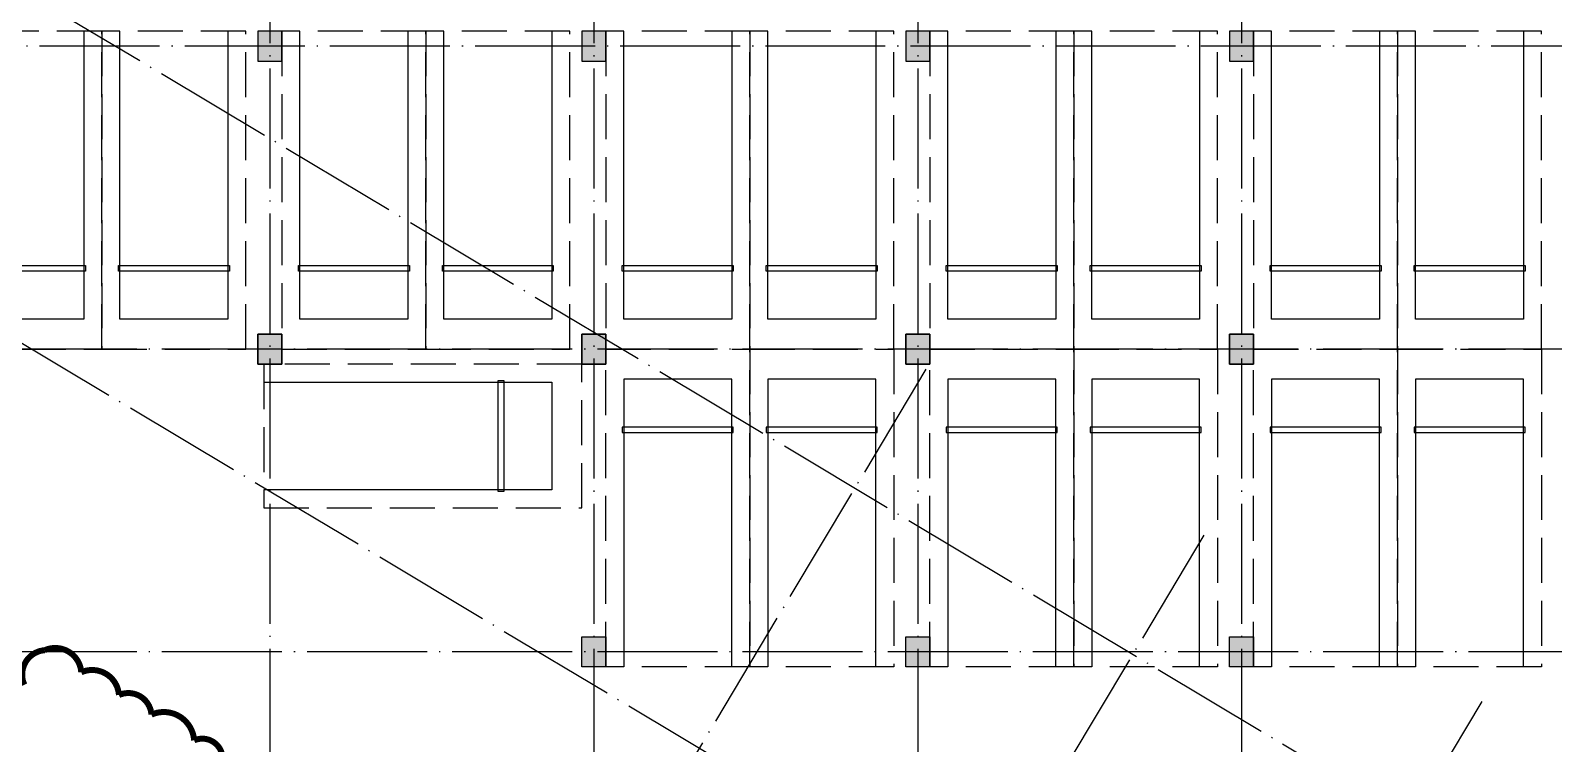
# Model space of a CAD drawing. Header units: millimetres. Extents: x 1337745 to 1642153, y -192803 to 266425.
# Drawn here: x 1402256 to 1427647, y 132471 to 144361 of the extents above; entities that cross this region are included whole.
import ezdxf

# ---------------------------------------------------------------- set-up
doc = ezdxf.new("R2010")
doc.units = ezdxf.units.MM
doc.header["$LTSCALE"] = 1000
doc.header["$MEASUREMENT"] = 0
doc.linetypes.add('__附着_A09-停车位、行车流线模块_TEN24RUY_设计区$0$DASH', pattern=[0.35, 0.25, -0.1])
doc.linetypes.add('DOTE', pattern=[2.42, 2, -0.2, 0.02, -0.2])
for name, color, linetype in [('__附着_A09-停车位、行车流线模块_TEN24RUY_设计区$0$STD-PARK', 103, '__附着_A09-停车位、行车流线模块_TEN24RUY_设计区$0$DASH'), ('COLUMN', 2, 'Continuous'), ('DOTE', 16, 'DOTE'), ('PUB_HATCH', 8, 'Continuous')]:
    doc.layers.add(name, color=color, linetype=linetype)

# ---------------------------------------------------------------- blocks, each defined once
blk = doc.blocks.new('__附着_A09-停车位、行车流线模块_TEN24RUY_设计区$0$停车位1')
at = {"layer": '__附着_A09-停车位、行车流线模块_TEN24RUY_设计区$0$STD-PARK', "linetype": '__附着_A09-停车位、行车流线模块_TEN24RUY_设计区$0$DASH', "ltscale": 3}
for p, q in [((-168810, -21850), (-171210, -21850)), ((-171210, -21850), (-171210, -27150)), ((-168810, -27150), (-168810, -21850)), ((-171210, -27150), (-168810, -27150))]:
    blk.add_line(p, q, dxfattribs=at)
at = {"layer": 'Defpoints', "color": 9, "linetype": 'ByBlock', "ltscale": 1200}
for p, q in [((-170910, -26650), (-170910, -21850)), ((-169110, -21850), (-169110, -26650)), ((-170935, -25850), (-170935, -25758)), ((-170935, -25758), (-169085, -25758)), ((-169085, -25850), (-170935, -25850)), ((-169085, -25758), (-169085, -25850)), ((-169110, -26650), (-170910, -26650))]:
    blk.add_line(p, q, dxfattribs=at)
blk = doc.blocks.new('_FZH')
blk.add_lwpolyline([(-0.5, -0.5), (0.5, -0.5), (0.5, 0.5), (-0.5, 0.5)], close=True)
at = {"layer": 'PUB_HATCH'}
blk.add_solid([(-0.5, -0.5), (0.5, -0.5), (-0.5, 0.5), (0.5, 0.5)], dxfattribs=at)

msp = doc.modelspace()

# ---------------------------------------------------------------- linework, layer by layer
at = {"layer": '__附着_A09-停车位、行车流线模块_TEN24RUY_设计区$0$STD-PARK', "color": 1, "const_width": 100}
msp.add_lwpolyline([(1405457.6, 132237.7, 0.5205671), (1404984.4, 132523.3, 0.5205671), (1404272.5, 132953, 0.5205671), (1403731.1, 133279.8, 0.5205671), (1403102.8, 133659.1, 0.5205671), (1402492.5, 134027.5, 0.5205671), (1402154.7, 133450.6, 0.5205671)], format="xyb", dxfattribs=at)
at = {"layer": 'DOTE'}
for p, q in [((1406247.5, 199388.6, 0), (1406247.5, 86979.4, 0)), ((1411647.5, 199388.6, 0), (1411647.5, 86979.4, 0)), ((1417047.5, 199388.6, 0), (1417047.5, 86979.4, 0)), ((1422447.5, 199388.6, 0), (1422447.5, 86979.4, 0)), ((1387824.2, 153580, 0), (1456120.9, 112734.4, 0)), ((1385232.1, 149245.9, 0), (1453528.9, 108400.3, 0)), ((1481847.5, 144098.6), (1369802.6, 144098.6)), ((1454847.5, 139048.6), (1369802.6, 139048.6)), ((1417184.5, 138715, 0), (1399561.6, 109248.2, 0)), ((1421818.9, 135943.4, 0), (1404196, 106476.6, 0)), ((1454847.5, 133998.6), (1369802.6, 133998.6)), ((1426453.3, 133171.7, 0), (1408830.4, 103704.9, 0))]:
    msp.add_line(p, q, dxfattribs=at)

# ---------------------------------------------------------------- block references
at = {"layer": '__附着_A09-停车位、行车流线模块_TEN24RUY_设计区$0$STD-PARK', "linetype": 'ByBlock'}
for p, rotation in [((1572257.6, 166198.6, 0), 5.808049563462681e-07), ((1574657.6, 166198.6, 0), 5.808049563462681e-07), ((1577657.6, 166198.6, 0), 5.808049563462681e-07), ((1580057.6, 166198.6, 0), 5.808049563462681e-07), ((1583057.6, 166198.6, 0), 5.808049563462681e-07), ((1585457.6, 166198.6, 0), 5.808049563462681e-07), ((1588457.6, 166198.6, 0), 5.808049563462681e-07), ((1590857.6, 166198.6, 0), 5.808049563462681e-07), ((1593857.6, 166198.6, 0), 5.808049563462681e-07), ((1596257.6, 166198.6, 0), 5.808049563462681e-07), ((1384297.5, 307608.7, 0), 90.00000058082108)]:
    msp.add_blockref('__附着_A09-停车位、行车流线模块_TEN24RUY_设计区$0$停车位1', p, dxfattribs=dict(at, rotation=rotation))
at = {"layer": '__附着_A09-停车位、行车流线模块_TEN24RUY_设计区$0$STD-PARK', "linetype": 'ByBlock', "xscale": -1, "rotation": 179.9999994191905}
for p in [(1583057.6, 111898.6, 0), (1585457.6, 111898.6, 0), (1588457.6, 111898.6, 0), (1590857.6, 111898.6, 0), (1593857.6, 111898.6, 0), (1596257.6, 111898.6, 0)]:
    msp.add_blockref('__附着_A09-停车位、行车流线模块_TEN24RUY_设计区$0$停车位1', p, dxfattribs=at)
at = {"layer": 'COLUMN'}
for p, xscale, yscale, zscale in [((1406247.5, 144098.6, 0), 400.0000000015904, 499.999999998868, 499.9999999988679), ((1411647.5, 144098.6, 0), 399.9999999999709, 499.9999999973271, 499.999999997327), ((1417047.5, 144098.6, 0), 399.9999999983385, 499.9999999985841, 499.9999999985841), ((1422447.5, 144098.6, 0), 400.0000000022845, 499.9999999997628, 499.9999999997627), ((1406247.5, 139048.6, 0), 400.0000000009355, 500.0000000010766, 500.0000000010766), ((1411647.5, 139048.6, 0), 399.9999999954922, 500.0000000001447, 500.0000000001447), ((1417047.5, 139048.6, 0), 399.9999999993728, 500.0000000000509, 500.0000000000508), ((1422447.5, 139048.6, 0), 399.9999999965355, 500.0000000000247, 500.0000000000247)]:
    msp.add_blockref('_FZH', p, dxfattribs=dict(at, xscale=xscale, yscale=yscale, zscale=zscale))
at = {"layer": 'COLUMN', "rotation": 180}
for p, xscale, yscale, zscale in [((1406247.5, 139048.6, 0), -400.0000000009355, 500.0000000010766, 500.0000000010766), ((1411647.5, 139048.6, 0), -399.9999999954923, 500.0000000001447, 500.0000000001447), ((1417047.5, 139048.6, 0), -399.9999999993727, 500.0000000000508, 500.0000000000508), ((1422447.5, 139048.6, 0), -399.9999999965355, 500.0000000000247, 500.0000000000247), ((1411647.5, 133998.6, 0), -399.9999999999708, 499.9999999973271, 499.999999997327), ((1417047.5, 133998.6, 0), -399.9999999983384, 499.9999999985841, 499.9999999985841), ((1422447.5, 133998.6, 0), -400.0000000022844, 499.9999999997628, 499.9999999997627)]:
    msp.add_blockref('_FZH', p, dxfattribs=dict(at, xscale=xscale, yscale=yscale, zscale=zscale))

doc.saveas('drawing.dxf')
